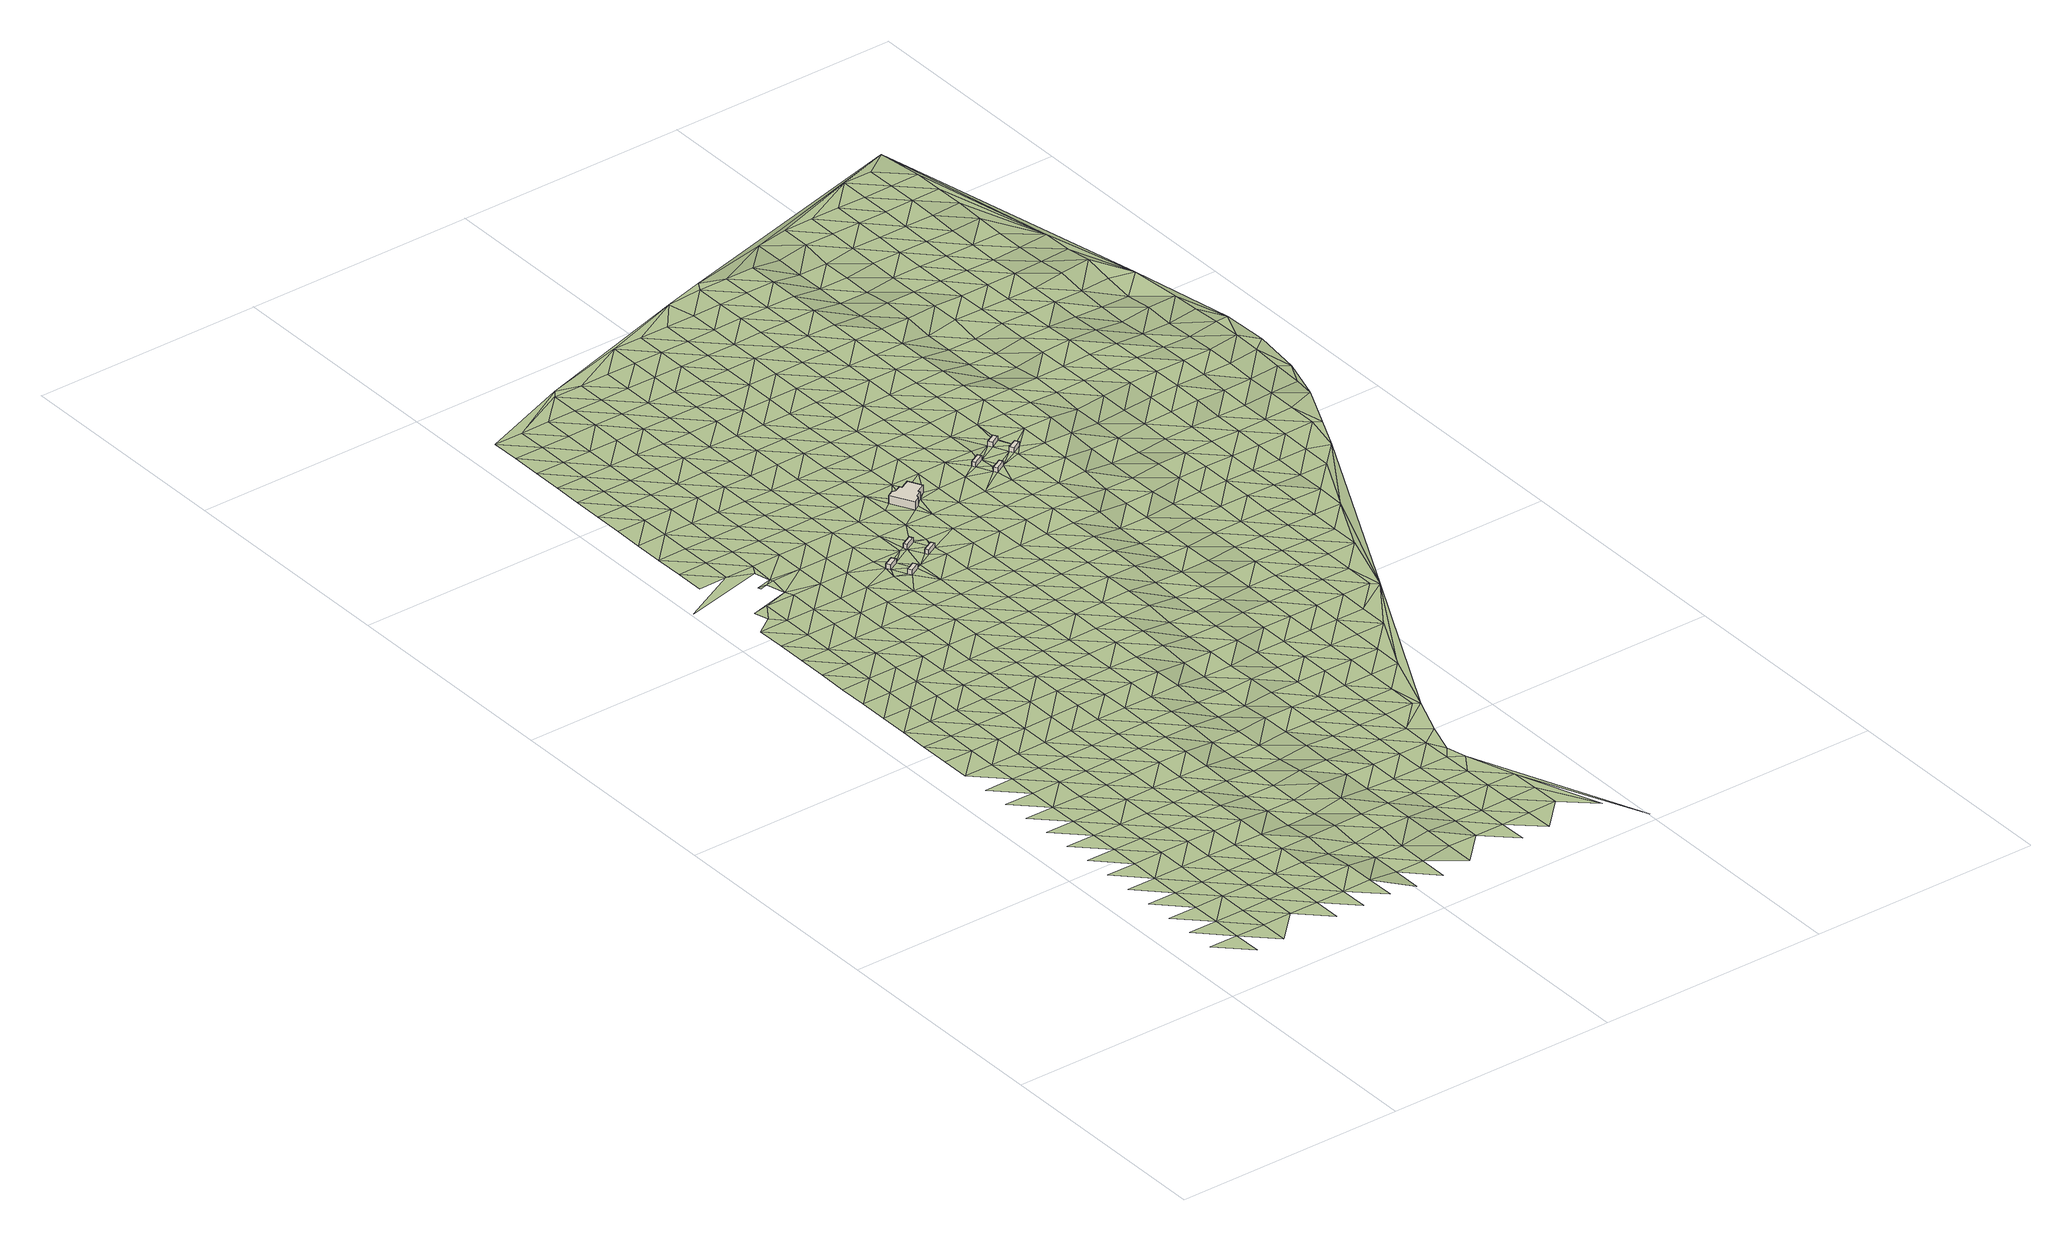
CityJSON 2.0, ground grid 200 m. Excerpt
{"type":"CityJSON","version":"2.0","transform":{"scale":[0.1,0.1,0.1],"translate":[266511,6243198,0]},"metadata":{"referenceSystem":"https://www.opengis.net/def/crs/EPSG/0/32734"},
"CityObjects":{
"building1":{"type":"Building","attributes":{"building":"transportation","building:levels":"1","footprint":{"type":"Polygon"},"plus_code":"C6XCXXXW+XPW","ground_height":2.46,"building_height":4.1,"roof_height":6.56},"geometry":[{"type":"Solid","lod":"1","boundaries":[[[[0,1,2,3]],[[1,4,5,2]],[[4,6,7,5]],[[6,0,3,7]],[[3,2,5,7]],[[6,4,1,0]]]]}]},
"building2":{"type":"Building","attributes":{"building":"transportation","building:levels":"1","footprint":{"type":"Polygon"},"plus_code":"C6XVX7X9+X4W","ground_height":2.47,"building_height":4.1,"roof_height":6.57},"geometry":[{"type":"Solid","lod":"1","boundaries":[[[[8,9,10,11]],[[9,12,13,10]],[[12,14,15,13]],[[14,8,11,15]],[[11,10,13,15]],[[14,12,9,8]]]]}]},
"building3":{"type":"Building","attributes":{"building":"transportation","building:levels":"1","footprint":{"type":"Polygon"},"plus_code":"C7XRXGX8+XWX","ground_height":2.49,"building_height":4.1,"roof_height":6.59},"geometry":[{"type":"Solid","lod":"1","boundaries":[[[[16,17,18,19]],[[17,20,21,18]],[[20,22,23,21]],[[22,16,19,23]],[[19,18,21,23]],[[22,20,17,16]]]]}]},
"building4":{"type":"Building","attributes":{"building":"transportation","building:levels":"1","footprint":{"type":"Polygon"},"plus_code":"C8X6XQX8+X6R","ground_height":2.57,"building_height":4.1,"roof_height":6.67},"geometry":[{"type":"Solid","lod":"1","boundaries":[[[[24,25,26,27]],[[25,28,29,26]],[[28,30,31,29]],[[30,24,27,31]],[[27,26,29,31]],[[30,28,25,24]]]]}]},
"building5":{"type":"Building","attributes":{"building":"train_station","building:levels":"2","footprint":{"type":"Polygon"},"plus_code":"C9XPX5XG+X2X","ground_height":2.86,"building_height":6.9,"roof_height":9.76},"geometry":[{"type":"Solid","lod":"1","boundaries":[[[[32,33,34,35]],[[33,36,37,34]],[[36,38,39,37]],[[38,40,41,39]],[[40,42,43,41]],[[42,44,45,43]],[[44,46,47,45]],[[46,48,49,47]],[[48,50,51,49]],[[50,52,53,51]],[[52,54,55,53]],[[54,32,35,55]],[[35,34,37,39,41,43,45,47,49,51,53,55]],[[54,52,50,48,46,44,42,40,38,36,33,32]]]]}]},
"building6":{"type":"Building","attributes":{"building":"transportation","building:levels":"1","footprint":{"type":"Polygon"},"plus_code":"CHX7X9XV+XGR","ground_height":3.27,"building_height":4.1,"roof_height":7.37},"geometry":[{"type":"Solid","lod":"1","boundaries":[[[[56,57,58,59]],[[57,60,61,58]],[[60,62,63,61]],[[62,56,59,63]],[[59,58,61,63]],[[62,60,57,56]]]]}]},
"building7":{"type":"Building","attributes":{"building":"transportation","building:levels":"1","footprint":{"type":"Polygon"},"plus_code":"CHXMXMX7+XFW","ground_height":3.27,"building_height":4.1,"roof_height":7.37},"geometry":[{"type":"Solid","lod":"1","boundaries":[[[[64,65,66,67]],[[65,68,69,66]],[[68,70,71,69]],[[70,64,67,71]],[[67,66,69,71]],[[70,68,65,64]]]]}]},
"building8":{"type":"Building","attributes":{"building":"transportation","building:levels":"1","footprint":{"type":"Polygon"},"plus_code":"CJXGXVXG+XHX","ground_height":4.14,"building_height":4.1,"roof_height":8.24},"geometry":[{"type":"Solid","lod":"1","boundaries":[[[[72,73,74,75]],[[73,76,77,74]],[[76,78,79,77]],[[78,72,75,79]],[[75,74,77,79]],[[78,76,73,72]]]]}]},
"building9":{"type":"Building","attributes":{"building":"transportation","building:levels":"1","footprint":{"type":"Polygon"},"plus_code":"CJXXX4X6+X4X","ground_height":3.98,"building_height":4.1,"roof_height":8.08},"geometry":[{"type":"Solid","lod":"1","boundaries":[[[[80,81,82,83]],[[81,84,85,82]],[[84,86,87,85]],[[86,80,83,87]],[[83,82,85,87]],[[86,84,81,80]]]]}]},
"terrain1":{"type":"TINRelief","geometry":[{"type":"CompositeSurface","lod":"1","boundaries":[[[88,89,90]],[[91,92,88]],[[93,94,91]],[[95,91,88]],[[96,97,93]],[[88,98,95]],[[99,100,96]],[[93,91,101]],[[91,95,102]],[[96,93,101]],[[103,104,99]],[[91,102,101]],[[95,98,105]],[[96,106,99]],[[107,108,103]],[[102,95,105]],[[106,96,101]],[[109,110,107]],[[103,99,111]],[[102,112,101]],[[106,113,99]],[[112,102,105]],[[103,111,107]],[[114,115,109]],[[99,113,111]],[[116,106,101]],[[116,101,112]],[[117,109,107]],[[118,119,114]],[[113,106,120]],[[107,111,117]],[[121,112,105]],[[106,116,120]],[[114,109,122]],[[123,124,118]],[[105,125,121]],[[122,109,117]],[[113,126,111]],[[127,116,112]],[[120,128,113]],[[129,118,114]],[[130,131,123]],[[121,127,112]],[[111,126,117]],[[114,122,129]],[[113,128,126]],[[120,116,132]],[[133,134,135]],[[136,133,130]],[[127,132,116]],[[123,118,137]],[[138,122,117]],[[118,129,139]],[[135,134,140]],[[141,128,120]],[[133,136,134]],[[138,117,126]],[[130,123,137]],[[127,121,142]],[[118,139,137]],[[132,141,120]],[[143,142,121]],[[129,122,144]],[[145,146,140]],[[122,138,147]],[[130,148,136]],[[126,128,149]],[[150,132,127]],[[145,140,134]],[[141,151,128]],[[139,129,144]],[[148,130,137]],[[144,122,147]],[[150,127,142]],[[126,149,138]],[[128,151,149]],[[152,146,153]],[[146,145,154]],[[134,136,155]],[[139,156,137]],[[141,132,157]],[[148,158,136]],[[132,150,159]],[[138,160,147]],[[146,154,153]],[[156,139,144]],[[161,152,162]],[[134,155,145]],[[151,141,157]],[[136,158,155]],[[138,149,160]],[[132,159,157]],[[163,148,137]],[[144,147,164]],[[150,142,165]],[[152,153,162]],[[163,137,156]],[[166,167,142]],[[168,161,169]],[[145,170,154]],[[160,164,147]],[[158,148,171]],[[149,151,172]],[[159,150,165]],[[145,155,170]],[[165,142,167]],[[157,173,151]],[[168,169,174]],[[175,156,144]],[[169,161,162]],[[148,163,171]],[[149,172,160]],[[144,164,175]],[[151,173,172]],[[153,154,176]],[[159,177,157]],[[170,178,154]],[[158,179,155]],[[174,180,181]],[[182,163,156]],[[171,183,158]],[[165,177,159]],[[164,160,184]],[[180,174,169]],[[154,178,176]],[[175,182,156]],[[185,162,153]],[[155,179,170]],[[173,157,186]],[[158,183,179]],[[184,160,172]],[[181,187,188]],[[171,163,189]],[[177,186,157]],[[164,190,175]],[[191,165,167]],[[153,176,185]],[[187,181,180]],[[182,189,163]],[[192,193,167]],[[194,169,162]],[[178,170,195]],[[190,164,184]],[[196,188,197]],[[198,183,171]],[[172,173,199]],[[165,191,177]],[[179,195,170]],[[191,167,193]],[[186,200,173]],[[194,162,185]],[[197,188,187]],[[189,198,171]],[[180,169,201]],[[202,182,175]],[[172,199,184]],[[175,190,203]],[[173,200,199]],[[178,204,176]],[[186,177,205]],[[195,206,178]],[[179,183,207]],[[187,180,201]],[[182,202,189]],[[169,194,201]],[[208,196,197]],[[198,209,183]],[[175,203,202]],[[177,191,205]],[[210,196,208]],[[204,185,176]],[[184,211,190]],[[178,206,204]],[[200,186,212]],[[183,209,207]],[[184,199,211]],[[195,179,213]],[[198,189,214]],[[193,215,191]],[[205,212,186]],[[216,217,210]],[[197,187,218]],[[190,219,203]],[[201,220,187]],[[189,202,214]],[[215,193,221]],[[210,208,216]],[[222,194,185]],[[206,195,213]],[[223,199,200]],[[185,204,224]],[[179,207,213]],[[219,190,211]],[[209,198,225]],[[191,226,205]],[[187,220,218]],[[200,212,223]],[[194,222,201]],[[227,208,197]],[[222,185,224]],[[214,225,198]],[[226,191,215]],[[228,229,230]],[[204,206,231]],[[202,203,232]],[[199,233,211]],[[228,234,235]],[[219,236,203]],[[237,217,216]],[[212,205,238]],[[227,197,218]],[[206,213,231]],[[233,199,223]],[[207,209,239]],[[240,220,201]],[[216,208,241]],[[202,232,214]],[[209,225,242]],[[203,236,232]],[[238,205,226]],[[243,229,244]],[[245,224,204]],[[246,219,211]],[[201,222,240]],[[212,247,223]],[[229,228,244]],[[208,227,241]],[[209,242,239]],[[245,204,231]],[[246,211,233]],[[248,213,207]],[[225,214,249]],[[250,226,215]],[[247,212,238]],[[251,218,220]],[[236,219,252]],[[237,216,241]],[[240,253,220]],[[249,214,232]],[[215,254,250]],[[255,256,243]],[[222,224,257]],[[233,223,258]],[[243,244,259]],[[224,245,260]],[[207,239,248]],[[219,246,252]],[[261,262,263]],[[218,251,227]],[[242,225,264]],[[265,231,213]],[[220,253,251]],[[258,223,247]],[[257,240,222]],[[238,226,266]],[[243,259,255]],[[257,224,260]],[[264,225,249]],[[226,250,267]],[[261,268,262]],[[269,270,256]],[[228,271,244]],[[231,265,245]],[[272,232,236]],[[246,233,273]],[[252,274,236]],[[265,213,248]],[[275,261,237]],[[247,238,266]],[[271,228,235]],[[273,233,258]],[[226,267,266]],[[268,261,275]],[[270,269,276]],[[277,253,240]],[[239,242,278]],[[241,227,279]],[[232,272,249]],[[255,269,256]],[[251,280,227]],[[242,264,281]],[[236,274,272]],[[237,241,279]],[[259,244,282]],[[245,283,260]],[[250,254,284]],[[246,285,252]],[[277,240,257]],[[271,235,268]],[[239,278,248]],[[247,286,258]],[[282,244,271]],[[279,227,280]],[[242,281,278]],[[245,265,283]],[[246,273,285]],[[275,237,287]],[[276,288,289]],[[264,249,290]],[[267,250,284]],[[286,247,266]],[[275,287,268]],[[259,291,255]],[[253,292,251]],[[274,252,293]],[[276,269,288]],[[253,277,294]],[[249,272,290]],[[295,257,260]],[[248,296,265]],[[287,237,279]],[[291,259,282]],[[283,297,260]],[[293,252,285]],[[298,289,299]],[[300,271,268]],[[264,301,281]],[[302,273,258]],[[267,303,266]],[[253,294,292]],[[296,248,278]],[[286,304,258]],[[280,251,305]],[[274,306,272]],[[288,299,289]],[[295,260,297]],[[301,264,290]],[[303,267,284]],[[269,255,307]],[[277,257,308]],[[271,300,282]],[[265,309,283]],[[273,302,285]],[[300,268,287]],[[310,255,291]],[[306,274,293]],[[302,258,304]],[[311,298,312]],[[313,286,266]],[[251,292,305]],[[296,309,265]],[[269,307,288]],[[278,281,314]],[[308,294,277]],[[315,279,280]],[[272,316,290]],[[299,312,298]],[[307,255,310]],[[308,257,295]],[[301,317,281]],[[313,266,303]],[[291,282,318]],[[297,283,319]],[[293,285,320]],[[316,272,306]],[[321,311,322]],[[278,314,296]],[[304,286,323]],[[282,300,318]],[[315,280,305]],[[281,317,314]],[[309,319,283]],[[285,302,320]],[[299,288,324]],[[287,279,325]],[[292,294,326]],[[327,301,290]],[[328,303,284]],[[312,322,311]],[[286,313,323]],[[310,291,329]],[[297,330,295]],[[306,293,331]],[[324,288,307]],[[294,308,326]],[[290,316,327]],[[284,332,328]],[[333,334,321]],[[309,296,335]],[[318,329,291]],[[279,315,325]],[[319,330,297]],[[320,331,293]],[[299,336,312]],[[300,287,337]],[[292,338,305]],[[317,301,339]],[[302,304,340]],[[341,313,303]],[[322,333,321]],[[314,335,296]],[[323,342,304]],[[295,343,308]],[[336,299,324]],[[292,326,338]],[[301,327,339]],[[328,341,303]],[[344,307,310]],[[300,337,318]],[[345,319,309]],[[346,316,306]],[[302,340,320]],[[310,329,347]],[[337,287,325]],[[330,343,295]],[[306,331,348]],[[340,304,342]],[[322,312,349]],[[323,313,350]],[[333,351,334]],[[335,345,309]],[[305,0,315]],[[307,344,324]],[[317,352,314]],[[308,353,326]],[[316,346,327]],[[336,349,312]],[[344,310,347]],[[338,354,305]],[[339,355,317]],[[306,348,346]],[[341,350,313]],[[329,318,356]],[[357,330,319]],[[331,320,358]],[[353,308,343]],[[359,333,322]],[[352,335,314]],[[360,342,323]],[[305,354,0]],[[356,318,337]],[[317,355,352]],[[345,357,319]],[[358,320,340]],[[336,324,361]],[[362,325,315]],[[326,363,338]],[[339,327,364]],[[365,341,328]],[[359,322,349]],[[350,360,323]],[[347,329,366]],[[367,343,330]],[[331,368,348]],[[0,369,315]],[[361,324,344]],[[353,363,326]],[[364,327,346]],[[365,328,370]],[[371,351,333]],[[354,338,9]],[[366,329,356]],[[330,357,367]],[[315,369,362]],[[368,331,358]],[[372,349,336]],[[373,337,325]],[[374,355,339]],[[345,335,375]],[[376,340,342]],[[371,333,359]],[[335,352,377]],[[0,354,1]],[[360,378,342]],[[354,8,1]],[[343,379,353]],[[350,341,380]],[[361,372,336]],[[354,9,8]],[[363,381,338]],[[364,374,339]],[[381,9,338]],[[341,365,382]],[[344,347,383]],[[337,373,356]],[[357,345,375]],[[346,348,384]],[[340,376,358]],[[347,366,385]],[[343,367,379]],[[373,325,362]],[[348,368,386]],[[335,377,375]],[[342,378,376]],[[0,387,369]],[[351,388,334]],[[360,350,380]],[[351,371,389]],[[1,8,390]],[[341,382,380]],[[391,359,349]],[[383,361,344]],[[355,392,352]],[[363,353,393]],[[384,364,346]],[[372,394,349]],[[383,347,385]],[[1,390,395]],[[374,396,355]],[[348,386,384]],[[366,356,397]],[[398,9,381]],[[365,370,399]],[[358,400,368]],[[393,353,379]],[[367,357,401]],[[377,352,392]],[[369,402,362]],[[402,369,387]],[[360,403,378]],[[391,349,394]],[[356,373,397]],[[355,396,392]],[[375,404,357]],[[358,376,400]],[[390,405,395]],[[371,359,406]],[[381,405,398]],[[407,381,363]],[[382,365,399]],[[405,390,398]],[[402,387,395]],[[403,360,380]],[[372,361,408]],[[366,409,385]],[[379,367,401]],[[374,364,410]],[[368,411,386]],[[361,383,412]],[[401,357,404]],[[393,407,363]],[[364,384,413]],[[351,389,414]],[[406,389,371]],[[362,415,373]],[[377,416,375]],[[406,359,391]],[[395,405,17]],[[397,409,366]],[[411,368,400]],[[394,372,408]],[[396,374,410]],[[376,378,417]],[[382,418,380]],[[17,402,395]],[[361,412,408]],[[415,362,402]],[[416,377,392]],[[364,413,410]],[[403,419,378]],[[383,385,420]],[[379,421,393]],[[405,381,422]],[[384,386,423]],[[407,424,381]],[[418,382,399]],[[373,425,397]],[[404,375,426]],[[376,417,400]],[[409,420,385]],[[421,379,401]],[[411,423,386]],[[378,419,417]],[[24,17,405]],[[25,24,405]],[[402,17,16]],[[427,403,380]],[[389,406,428]],[[402,16,415]],[[425,373,415]],[[424,422,381]],[[426,375,416]],[[414,388,351]],[[391,394,429]],[[430,412,383]],[[392,396,431]],[[407,393,432]],[[433,413,384]],[[405,422,25]],[[408,434,394]],[[410,435,396]],[[427,380,418]],[[409,397,436]],[[419,403,437]],[[404,438,401]],[[400,439,411]],[[428,414,389]],[[420,430,383]],[[393,421,432]],[[440,415,16]],[[423,433,384]],[[391,429,406]],[[392,431,416]],[[17,24,30]],[[418,399,441]],[[429,394,434]],[[436,397,425]],[[403,427,437]],[[396,435,431]],[[438,404,426]],[[439,400,417]],[[408,412,442]],[[424,407,443]],[[410,413,444]],[[30,445,17]],[[417,419,446]],[[437,446,419]],[[25,422,28]],[[447,420,409]],[[421,401,448]],[[423,411,449]],[[427,418,441]],[[430,442,412]],[[432,443,407]],[[433,444,413]],[[406,450,428]],[[451,425,415]],[[451,415,440]],[[426,416,452]],[[453,440,445]],[[447,409,436]],[[448,401,438]],[[411,439,449]],[[30,453,445]],[[454,434,408]],[[455,435,410]],[[427,456,437]],[[30,28,453]],[[450,406,429]],[[416,431,452]],[[417,446,457]],[[421,458,432]],[[424,459,422]],[[433,423,460]],[[442,454,408]],[[424,443,461]],[[444,455,410]],[[439,417,457]],[[453,451,440]],[[414,428,462]],[[430,420,463]],[[464,438,426]],[[420,447,465]],[[459,28,422]],[[458,421,448]],[[449,460,423]],[[429,434,466]],[[436,425,467]],[[428,450,462]],[[451,468,425]],[[459,424,461]],[[452,464,426]],[[443,432,469]],[[435,470,431]],[[454,466,434]],[[420,465,463]],[[28,471,453]],[[455,472,435]],[[388,414,473]],[[442,430,474]],[[447,436,467]],[[438,475,448]],[[476,444,433]],[[432,458,469]],[[425,468,467]],[[433,460,477]],[[478,450,429]],[[453,471,451]],[[431,470,452]],[[439,479,449]],[[462,473,414]],[[435,472,470]],[[464,475,438]],[[28,459,471]],[[454,442,474]],[[443,480,461]],[[466,478,429]],[[439,457,481]],[[430,463,474]],[[433,477,476]],[[482,465,447]],[[455,444,483]],[[460,449,479]],[[480,443,469]],[[451,33,468]],[[462,450,484]],[[458,448,485]],[[452,486,464]],[[447,467,482]],[[475,487,448]],[[481,479,439]],[[467,468,32]],[[472,455,483]],[[478,484,450]],[[488,451,471]],[[486,452,470]],[[444,476,483]],[[466,454,489]],[[451,488,33]],[[468,33,32]],[[458,485,469]],[[461,490,459]],[[477,460,491]],[[474,492,454]],[[448,487,485]],[[461,480,493]],[[494,473,462]],[[463,465,495]],[[475,464,496]],[[467,32,497]],[[482,498,465]],[[491,460,479]],[[466,489,478]],[[459,490,471]],[[454,492,489]],[[484,494,462]],[[490,461,493]],[[464,486,496]],[[463,495,474]],[[470,472,499]],[[469,500,480]],[[465,498,495]],[[483,501,472]],[[502,33,488]],[[503,482,467]],[[487,475,504]],[[505,476,477]],[[467,497,503]],[[479,481,491]],[[469,485,500]],[[477,491,506]],[[388,473,507]],[[497,508,509]],[[510,484,478]],[[488,471,511]],[[486,470,499]],[[494,512,473]],[[472,501,499]],[[496,504,475]],[[513,502,488]],[[514,492,474]],[[480,515,493]],[[476,505,483]],[[478,489,510]],[[516,502,513]],[[471,490,511]],[[477,506,505]],[[497,509,503]],[[498,482,517]],[[487,518,485]],[[474,495,514]],[[515,480,500]],[[519,496,486]],[[520,509,521]],[[482,503,517]],[[487,504,518]],[[522,513,488]],[[494,484,523]],[[524,501,483]],[[520,503,509]],[[484,510,525]],[[511,522,488]],[[519,486,499]],[[526,513,527]],[[491,481,528]],[[492,529,489]],[[530,495,498]],[[485,531,500]],[[490,493,532]],[[514,533,492]],[[515,534,493]],[[483,505,524]],[[512,507,473]],[[504,496,535]],[[528,506,491]],[[498,517,530]],[[484,525,523]],[[531,485,518]],[[489,529,510]],[[536,512,494]],[[490,532,511]],[[537,527,513]],[[492,533,529]],[[532,493,534]],[[535,496,519]],[[537,513,522]],[[538,514,495]],[[499,501,539]],[[540,515,500]],[[503,520,541]],[[524,542,501]],[[543,518,504]],[[505,506,544]],[[520,527,541]],[[494,523,536]],[[538,495,530]],[[540,500,531]],[[525,510,545]],[[546,517,503]],[[522,511,547]],[[499,539,519]],[[501,542,539]],[[543,504,535]],[[533,514,548]],[[534,515,549]],[[537,541,527]],[[544,524,505]],[[529,545,510]],[[532,547,511]],[[506,528,544]],[[531,518,550]],[[512,536,507]],[[514,538,548]],[[503,541,546]],[[515,540,549]],[[551,530,517]],[[552,535,519]],[[550,518,543]],[[523,525,553]],[[554,537,522]],[[545,555,525]],[[547,556,522]],[[519,539,552]],[[529,533,557]],[[530,551,538]],[[558,540,531]],[[534,559,532]],[[542,524,560]],[[548,561,533]],[[551,517,546]],[[549,562,534]],[[524,544,563]],[[543,535,564]],[[525,555,553]],[[558,531,550]],[[522,556,554]],[[536,523,565]],[[541,537,566]],[[532,559,547]],[[533,561,557]],[[559,534,562]],[[524,563,560]],[[564,535,552]],[[507,567,388]],[[545,529,568]],[[548,538,569]],[[542,570,539]],[[571,549,540]],[[565,507,536]],[[541,566,546]],[[572,550,543]],[[523,553,565]],[[569,538,551]],[[571,540,558]],[[537,554,566]],[[555,545,568]],[[539,570,552]],[[556,547,573]],[[544,528,574]],[[481,575,528]],[[529,557,568]],[[542,560,570]],[[543,564,572]],[[576,561,548]],[[562,549,577]],[[547,559,573]],[[546,578,551]],[[563,544,574]],[[569,576,548]],[[577,549,571]],[[579,553,555]],[[558,550,580]],[[581,564,552]],[[64,554,556]],[[507,565,582]],[[578,546,566]],[[550,572,583]],[[584,559,562]],[[563,574,560]],[[555,568,579]],[[573,585,556]],[[581,552,570]],[[56,566,554]],[[557,561,586]],[[587,569,551]],[[571,558,580]],[[576,588,561]],[[550,583,580]],[[584,562,577]],[[65,556,585]],[[65,64,556]],[[57,56,554]],[[553,589,565]],[[587,551,578]],[[57,554,64]],[[590,573,559]],[[572,564,591]],[[561,588,586]],[[589,553,579]],[[564,581,592]],[[593,568,557]],[[571,594,577]],[[570,560,595]],[[56,596,566]],[[559,584,590]],[[574,597,560]],[[582,565,598]],[[599,576,569]],[[578,566,600]],[[583,572,591]],[[587,601,569]],[[594,571,580]],[[591,564,592]],[[57,64,602]],[[585,573,603]],[[570,595,581]],[[557,586,593]],[[574,528,575]],[[598,565,589]],[[560,597,595]],[[600,566,596]],[[68,65,585]],[[602,60,57]],[[604,579,568]],[[588,576,599]],[[582,567,507]],[[569,601,599]],[[603,573,590]],[[602,64,70]],[[587,578,605]],[[583,606,580]],[[607,584,577]],[[594,608,577]],[[60,602,70]],[[579,604,589]],[[581,609,592]],[[582,598,610]],[[604,568,593]],[[600,605,578]],[[606,583,591]],[[68,585,611]],[[588,612,586]],[[611,585,603]],[[607,577,608]],[[581,595,609]],[[596,60,72]],[[601,587,613]],[[614,594,580]],[[590,584,615]],[[612,588,599]],[[600,596,72]],[[70,80,60]],[[598,589,616]],[[591,592,617]],[[68,80,70]],[[613,587,605]],[[614,580,606]],[[575,597,574]],[[586,618,593]],[[603,590,615]],[[616,589,604]],[[584,607,615]],[[605,600,72]],[[609,617,592]],[[60,73,72]],[[610,567,582]],[[60,80,73]],[[601,619,599]],[[595,597,620]],[[608,594,621]],[[68,611,622]],[[618,586,612]],[[81,80,68]],[[623,610,598]],[[624,606,591]],[[68,622,81]],[[601,613,619]],[[594,614,621]],[[593,625,604]],[[595,620,609]],[[616,623,598]],[[591,617,624]],[[72,78,605]],[[626,611,603]],[[625,593,618]],[[615,627,603]],[[597,575,620]],[[628,612,599]],[[629,614,606]],[[630,607,608]],[[86,73,80]],[[599,619,631]],[[621,632,608]],[[81,622,84]],[[613,605,633]],[[604,634,616]],[[622,611,626]],[[635,605,78]],[[617,609,636]],[[73,86,76]],[[623,637,610]],[[603,627,626]],[[624,629,606]],[[612,628,618]],[[607,630,615]],[[78,76,638]],[[604,625,634]],[[628,599,631]],[[630,608,632]],[[636,609,620]],[[637,567,610]],[[76,86,638]],[[613,633,619]],[[621,614,639]],[[633,605,635]],[[78,638,635]],[[640,624,617]],[[84,622,641]],[[629,639,614]],[[625,618,642]],[[616,643,623]],[[644,627,615]],[[636,620,575]],[[634,645,616]],[[626,641,622]],[[640,617,636]],[[646,631,619]],[[647,632,621]],[[648,638,86]],[[628,642,618]],[[615,630,644]],[[648,86,84]],[[638,648,635]],[[629,624,649]],[[616,645,643]],[[646,619,633]],[[639,647,621]],[[650,637,623]],[[634,625,651]],[[624,640,649]],[[648,84,641]],[[627,652,626]],[[642,651,625]],[[644,653,627]],[[628,631,654]],[[629,655,639]],[[630,632,656]],[[657,567,637]],[[623,643,650]],[[631,646,658]],[[647,659,632]],[[660,636,575]],[[661,633,635]],[[662,645,634]],[[648,663,635]],[[655,629,649]],[[627,653,652]],[[654,642,628]],[[641,626,664]],[[656,644,630]],[[640,636,660]],[[651,662,634]],[[654,631,658]],[[632,659,656]],[[633,661,646]],[[637,650,657]],[[661,635,663]],[[643,645,665]],[[639,666,647]],[[640,660,649]],[[655,667,639]],[[626,652,664]],[[641,668,648]],[[669,653,644]],[[645,662,665]],[[670,567,657]],[[651,642,671]],[[646,672,658]],[[642,654,673]],[[639,667,666]],[[669,644,656]],[[650,643,674]],[[663,648,668]],[[649,675,655]],[[659,647,676]],[[646,661,672]],[[668,641,664]],[[662,651,671]],[[642,673,671]],[[674,643,665]],[[660,675,649]],[[654,658,677]],[[653,678,652]],[[647,666,676]],[[653,669,679]],[[680,657,650]],[[663,681,661]],[[667,655,682]],[[683,656,659]],[[660,575,684]],[[672,677,658]],[[652,678,664]],[[674,680,650]],[[681,663,668]],[[655,675,682]],[[653,679,678]],[[685,673,654]],[[665,662,686]],[[671,687,662]],[[683,659,676]],[[688,670,657]],[[661,689,672]],[[666,667,690]],[[669,656,691]],[[654,677,685]],[[686,674,665]],[[680,688,657]],[[689,661,681]],[[686,662,687]],[[667,682,690]],[[671,673,692]],[[664,693,668]],[[691,679,669]],[[678,694,664]],[[691,656,683]],[[677,672,695]],[[666,696,676]],[[675,660,684]],[[685,692,673]],[[668,693,681]],[[695,672,689]],[[666,690,696]],[[694,693,664]],[[680,674,697]],[[698,687,671]],[[684,682,675]],[[678,679,699]],[[674,686,700]],[[685,677,701]],[[692,698,671]],[[679,691,699]],[[688,680,697]],[[702,689,681]],[[683,676,703]],[[674,700,697]],[[701,677,695]],[[696,704,676]],[[686,687,705]],[[690,682,706]],[[707,694,678]],[[681,693,702]],[[692,685,708]],[[683,703,691]],[[698,705,687]],[[678,699,707]],[[703,676,704]],[[695,689,709]],[[690,706,696]],[[685,701,708]],[[706,682,684]],[[670,688,710]],[[711,700,686]],[[575,712,684]],[[697,713,688]],[[709,689,702]],[[693,694,714]],[[691,715,699]],[[705,711,686]],[[707,716,694]],[[698,692,717]],[[701,695,718]],[[704,696,719]],[[708,720,692]],[[715,691,703]],[[697,700,721]],[[693,714,702]],[[695,709,718]],[[706,719,696]],[[694,716,714]],[[698,717,705]],[[722,707,699]],[[692,720,717]],[[711,721,700]],[[701,723,708]],[[722,699,715]],[[710,688,713]],[[724,713,697]],[[725,709,702]],[[726,703,704]],[[701,718,723]],[[719,727,704]],[[711,705,728]],[[721,724,697]],[[725,702,714]],[[729,720,708]],[[716,707,730]],[[706,684,731]],[[705,717,728]],[[707,722,732]],[[704,727,726]],[[715,703,733]],[[708,723,729]],[[721,711,734]],[[718,709,735]],[[706,731,719]],[[724,736,713]],[[709,725,737]],[[707,732,730]],[[716,738,714]],[[722,715,733]],[[728,734,711]],[[703,726,733]],[[720,739,717]],[[723,718,735]],[[736,710,713]],[[729,740,720]],[[735,709,737]],[[714,738,725]],[[727,719,741]],[[738,716,730]],[[721,742,724]],[[717,739,728]],[[720,740,739]],[[721,734,743]],[[744,729,723]],[[732,722,745]],[[719,731,741]],[[733,746,722]],[[684,712,731]],[[725,747,737]],[[748,726,727]],[[721,743,742]],[[744,723,735]],[[736,724,749]],[[734,728,750]],[[725,738,747]],[[722,746,745]],[[740,729,751]],[[752,730,732]],[[726,748,733]],[[750,728,739]],[[748,727,741]],[[710,736,749]],[[724,742,749]],[[729,744,751]],[[734,753,743]],[[754,735,737]],[[747,755,737]],[[732,745,752]],[[738,730,756]],[[757,746,733]],[[753,734,750]],[[739,740,758]],[[731,712,741]],[[735,754,744]],[[751,759,740]],[[754,737,755]],[[733,748,757]],[[742,743,760]],[[738,756,747]],[[749,761,710]],[[756,730,752]],[[739,758,750]],[[740,759,758]],[[760,743,753]],[[751,744,762]],[[746,763,745]],[[757,764,746]],[[749,742,765]],[[755,747,766]],[[748,741,767]],[[762,744,754]],[[750,768,753]],[[763,752,745]],[[765,742,760]],[[741,712,767]],[[766,747,756]],[[746,764,763]],[[769,759,751]],[[767,757,748]],[[710,770,670]],[[750,758,768]],[[771,761,749]],[[755,772,754]],[[762,769,751]],[[765,771,749]],[[772,755,766]],[[760,753,773]],[[752,774,756]],[[768,775,753]],[[752,763,776]],[[758,759,777]],[[778,762,754]],[[764,757,779]],[[769,780,759]],[[781,767,712]],[[757,767,782]],[[773,765,760]],[[756,774,766]],[[771,783,761]],[[773,753,775]],[[778,754,772]],[[752,776,774]],[[758,777,768]],[[759,780,777]],[[757,782,779]],[[784,763,764]],[[710,761,785]],[[767,781,782]],[[769,762,786]],[[772,766,787]],[[778,788,762]],[[771,765,789]],[[775,768,790]],[[784,776,763]],[[765,773,791]],[[766,774,787]],[[764,779,784]],[[780,769,786]],[[777,790,768]],[[762,788,786]],[[783,771,789]],[[778,772,792]],[[765,791,789]],[[781,793,782]],[[775,794,773]],[[787,792,772]],[[782,793,779]],[[774,776,795]],[[790,794,775]],[[796,776,784]],[[777,780,797]],[[761,783,785]],[[788,778,798]],[[786,799,780]],[[791,773,800]],[[774,795,787]],[[789,801,783]],[[798,778,792]],[[795,776,796]],[[777,797,790]],[[780,799,797]],[[794,800,773]],[[793,802,779]],[[786,788,803]],[[779,804,784]],[[791,805,789]],[[792,787,806]],[[803,788,798]],[[794,790,807]],[[800,805,791]],[[795,806,787]],[[779,802,804]],[[808,799,786]],[[796,784,809]],[[790,797,807]],[[783,801,785]],[[801,789,810]],[[803,808,786]],[[800,794,811]],[[798,792,812]],[[802,793,813]],[[805,810,789]],[[806,814,792]],[[784,804,809]],[[815,797,799]],[[796,816,795]],[[807,811,794]],[[812,803,798]],[[799,808,815]],[[812,792,814]],[[813,804,802]],[[785,770,710]],[[817,805,800]],[[795,816,806]],[[810,818,801]],[[796,809,816]],[[797,819,807]],[[817,800,811]],[[804,813,809]],[[820,808,803]],[[815,819,797]],[[818,785,801]],[[821,814,806]],[[820,803,812]],[[810,805,822]],[[811,807,823]],[[805,817,824]],[[806,816,821]],[[825,809,813]],[[819,823,807]],[[825,816,809]],[[826,815,808]],[[818,810,822]],[[805,824,822]],[[808,820,827]],[[828,812,814]],[[814,821,829]],[[815,826,819]],[[817,811,830]],[[826,808,827]],[[823,831,811]],[[818,832,785]],[[820,812,828]],[[816,825,833]],[[821,816,833]],[[828,814,829]],[[824,817,830]],[[832,818,822]],[[830,811,831]],[[823,819,834]],[[833,829,821]],[[835,827,820]],[[819,826,834]],[[820,828,835]],[[824,836,822]],[[829,833,828]],[[832,837,785]],[[827,835,826]],[[831,823,838]],[[836,824,830]],[[828,833,835]],[[834,838,823]],[[826,835,834]],[[839,832,822]],[[831,838,830]],[[839,822,836]],[[837,770,785]],[[838,834,835]],[[836,830,838]],[[837,832,840]],[[839,836,838]],[[832,839,840]],[[835,770,838]],[[839,838,840]],[[840,770,837]],[[770,840,838]]]}]}
},
"vertices":[
[1528,6228,24],[1548,6194,24],[1548,6194,66],[1528,6228,66],[1632,6237,24],[1632,6237,66],[1612,6272,24],[1612,6272,66],
[1611,6070,24],[1631,6036,24],[1631,6036,66],[1611,6070,66],[1714,6079,24],[1714,6079,66],[1695,6114,24],[1695,6114,66],
[1801,6367,25],[1816,6337,25],[1816,6337,66],[1801,6367,66],[1910,6386,25],[1910,6386,66],[1893,6417,25],[1893,6417,66],
[1883,6210,26],[1898,6180,26],[1898,6180,67],[1883,6210,67],[1992,6229,26],[1992,6229,67],[1976,6260,26],[1976,6260,67],
[2089,6921,28],[2190,6728,28],[2190,6728,98],[2089,6921,98],[2243,6756,28],[2243,6756,98],[2257,6789,28],[2257,6789,98],[2308,6816,28],[2308,6816,98],[2301,6836,28],[2301,6836,98],[2381,6879,28],[2381,6879,98],[2320,6992,28],[2320,6992,98],[2241,6951,28],[2241,6951,98],[2228,6969,28],[2228,6969,98],[2177,6943,28],[2177,6943,98],[2141,6950,28],[2141,6950,98],
[2889,6942,33],[2905,6911,33],[2905,6911,74],[2889,6942,74],[2999,6961,33],[2999,6961,74],[2982,6991,33],[2982,6991,74],
[2972,6784,33],[2988,6753,33],[2988,6753,74],[2972,6784,74],[3081,6803,33],[3081,6803,74],[3065,6833,33],[3065,6833,74],
[3147,7081,41],[3166,7045,41],[3166,7045,82],[3147,7081,82],[3251,7090,41],[3251,7090,82],[3232,7126,41],[3232,7126,82],
[3229,6924,40],[3249,6888,40],[3249,6888,81],[3229,6924,81],[3333,6933,40],[3333,6933,81],[3314,6968,40],[3314,6968,81],
[503,595,35],[252,595,35],[503,345,38],[503,850,33],[252,850,34],[503,1100,32],[252,1100,32],[754,595,37],[503,1350,33],[252,1350,34],[754,345,39],[503,1600,36],[252,1600,37],[754,1100,33],[754,850,34],[503,1850,37],[252,1850,38],[1005,595,38],[754,1350,34],[503,2100,37],[252,2100,37],[503,2350,34],[252,2350,35],[754,1850,37],[1005,850,36],[754,1600,36],[503,2600,30],[252,2600,31],[1005,1100,34],[754,2100,37],[503,2850,27],[252,2850,28],[1005,1350,34],[1255,595,39],[754,2350,34],[503,3100,25],[252,3100,25],[1255,345,41],[1005,1850,36],[1255,850,37],[1005,1600,36],[754,2600,30],[503,3350,23],[252,3350,22],[1255,1100,35],[252,3600,21],[503,3845,22],[252,3845,22],[503,3600,22],[754,3100,26],[1005,2100,35],[754,2850,28],[252,4105,22],[1255,1350,34],[1506,595,38],[1506,345,41],[1005,2600,30],[503,4105,23],[252,4355,22],[1005,2350,33],[754,3350,24],[1255,1850,33],[1506,850,37],[1255,1600,34],[252,4600,23],[503,4600,24],[503,4355,23],[754,3845,23],[1005,2850,28],[1506,1350,33],[754,3600,23],[1506,1100,37],[1255,2100,33],[252,4850,23],[503,4850,25],[1005,3100,27],[1255,2350,32],[1757,850,37],[1757,345,43],[1757,595,42],[252,5100,23],[503,5100,24],[754,4105,23],[1005,3350,26],[1506,1850,31],[1506,1600,31],[252,5350,25],[1255,2600,30],[754,4600,24],[1757,1100,13],[754,4355,23],[1005,3845,24],[503,5350,25],[252,5605,25],[1255,2850,29],[1005,3600,25],[1506,2100,31],[754,4850,25],[1757,1350,38],[503,5605,25],[252,5855,26],[1255,3100,28],[1506,2350,31],[2008,850,13],[2008,345,13],[2008,595,13],[754,5100,24],[1005,4105,24],[252,6105,26],[503,5855,25],[1255,3350,28],[1757,1850,12],[1757,1600,12],[754,5350,25],[1506,2850,31],[1506,2600,30],[1005,4600,25],[2008,1100,13],[1005,4355,24],[1255,3845,27],[503,6105,26],[1255,3600,27],[406,6211,26],[1757,2100,13],[2008,1350,41],[1255,4105,26],[1506,3100,31],[2258,595,13],[503,6355,27],[372,6332,27],[754,5855,25],[1757,2350,23],[754,5605,25],[2258,345,13],[1005,5100,25],[2008,1600,13],[1005,4850,25],[1506,3350,31],[2258,850,17],[754,6105,26],[503,6855,26],[252,7105,24],[252,6855,25],[1255,4355,27],[1757,2850,32],[2008,1850,13],[2,6605,26],[704,6766,27],[1757,2600,31],[725,6428,26],[2258,1100,47],[1506,3845,29],[1005,5350,25],[754,6355,26],[1506,3600,30],[252,7355,23],[503,7105,26],[1255,4600,28],[2008,2100,13],[2258,1350,46],[1506,4105,28],[1757,3100,32],[2509,595,46],[1005,5855,25],[2008,2350,13],[1005,5605,24],[2509,345,47],[503,7605,24],[252,7605,23],[1255,5100,26],[2258,1600,59],[503,7355,25],[1255,4850,27],[682,6588,26],[607,6594,27],[613,6570,27],[1757,3350,34],[1506,4355,28],[2509,1100,46],[2509,850,50],[742,6630,26],[503,7855,24],[252,7855,23],[754,6855,27],[2008,2850,13],[2258,1850,62],[2008,2600,13],[754,6605,26],[252,8105,25],[1255,5350,26],[1757,3845,32],[1005,6355,26],[1005,6105,25],[1757,3600,33],[754,7105,27],[1506,4600,29],[2760,595,42],[2258,2100,48],[2509,1350,43],[1005,6605,27],[503,8105,25],[252,8355,27],[2008,3100,32],[754,7355,25],[1255,5855,25],[2258,2350,17],[1255,5605,25],[1506,5100,27],[1757,4105,30],[1506,4850,28],[252,8600,30],[503,8355,27],[1005,6855,27],[2008,3350,34],[2509,1850,41],[2760,850,38],[2509,1600,41],[1255,6105,25],[2258,2600,13],[754,7855,23],[1506,5350,26],[1757,4355,29],[754,7605,23],[252,8850,30],[503,8600,29],[2760,1100,35],[2008,3845,34],[1255,6355,26],[2258,2850,13],[2008,3600,35],[1005,7105,27],[1757,4600,29],[2509,2100,43],[252,9110,30],[503,8850,30],[2760,1350,32],[754,8105,25],[1255,6605,26],[1506,5605,25],[2258,3100,13],[3010,595,41],[1005,7355,25],[1757,4850,27],[2509,2350,42],[3010,345,48],[503,9110,30],[252,9360,29],[2008,4105,33],[754,8355,26],[1255,6855,27],[1506,5855,24],[2258,3350,13],[2760,1850,30],[3010,850,36],[2760,1600,32],[1757,5100,27],[1005,7855,23],[2008,4355,32],[2509,2850,31],[1005,7605,23],[2509,2600,38],[754,8600,29],[3010,1100,33],[503,9360,28],[2258,3845,34],[1757,5350,26],[1506,6105,24],[2258,3600,37],[1255,7105,27],[2008,4600,31],[2760,2100,31],[754,8850,31],[3010,1350,32],[1005,8105,24],[1506,6605,25],[1757,5605,26],[2509,3100,13],[3261,595,43],[1255,7355,26],[2008,4850,30],[2760,2350,31],[1506,6355,25],[3261,345,51],[754,9110,30],[1005,8355,26],[1506,6855,26],[2509,3350,13],[2258,4355,34],[3010,1850,28],[2258,4105,33],[3010,1600,31],[2008,5100,29],[3261,1100,34],[1757,5855,25],[3261,850,38],[1255,7855,23],[2760,2850,30],[1255,7605,23],[2760,2600,31],[1612,6272,25],[1050,9665,30],[754,9360,30],[1695,6114,25],[1005,8850,30],[2509,3845,13],[2008,5350,28],[1005,8600,28],[1632,6237,25],[2509,3600,13],[1506,7105,27],[1714,6079,25],[3512,595,47],[3010,2100,27],[2258,4850,34],[1757,6355,25],[3261,1350,31],[2258,4600,34],[1757,6105,25],[1005,9110,31],[2008,5605,29],[1255,8355,25],[1506,7355,25],[2760,3350,24],[3010,2350,27],[1255,8105,24],[2760,3100,34],[1005,9605,30],[1757,6605,26],[2509,4105,36],[3261,1850,27],[3512,850,41],[3261,1600,29],[1506,7605,23],[2258,5100,33],[2008,6105,26],[3010,2600,27],[2008,5855,27],[1757,6855,27],[2509,4355,39],[3512,1100,36],[1005,9360,30],[1255,8850,30],[1506,7855,24],[2760,3845,12],[2258,5350,32],[3010,2850,28],[1255,8600,28],[2760,3600,13],[1757,7105,27],[3376,1524,29],[2509,4600,38],[3261,2100,25],[1893,6417,26],[3762,345,58],[1506,8105,24],[2258,5605,32],[3010,3100,28],[1910,6386,26],[3335,1695,29],[1757,7355,26],[2509,4850,40],[3261,2350,23],[1255,9110,31],[2008,6605,27],[2760,4105,13],[2008,6355,26],[1506,8355,25],[3010,3350,31],[3948,3,66],[3423,1968,27],[2509,5100,39],[2258,6105,27],[3261,2600,24],[2258,5855,29],[1255,9360,31],[1757,7855,24],[2760,4355,13],[1757,7605,23],[1506,8600,27],[2008,7105,28],[2008,6855,28],[2509,5350,36],[3010,3845,17],[2258,6355,27],[3010,3600,34],[1255,9605,30],[1757,8105,24],[2760,4600,40],[3261,3100,26],[3261,2850,24],[1506,8850,29],[3512,2350,23],[2509,5605,35],[3562,2314,23],[2008,7355,27],[3261,3350,30],[1506,9110,30],[2760,5100,40],[3010,4105,13],[2760,4850,40],[2258,6605,28],[1757,8600,27],[2509,6105,29],[3512,2600,22],[1757,8355,25],[2509,5855,31],[1506,9360,31],[2008,7855,26],[3010,4355,13],[2141,6950,29],[2008,7605,25],[3261,3845,32],[2760,5350,39],[3261,3600,33],[2243,6756,29],[2258,7105,29],[3010,4600,13],[3512,3100,24],[3512,2850,23],[1757,9855,31],[2177,6943,29],[2228,6969,29],[1757,8850,29],[2509,6355,29],[1506,9605,31],[2308,6816,29],[2008,8105,25],[2760,5605,39],[2257,6789,29],[2258,7355,28],[3010,4850,19],[3261,4105,34],[2320,6992,29],[2241,6951,29],[2509,6605,30],[1757,9360,31],[3512,3350,27],[1757,9110,30],[2301,6836,29],[2381,6879,29],[3762,2850,23],[2008,8600,27],[2258,7605,26],[3010,5100,39],[2760,6105,31],[2008,8355,25],[2760,5855,34],[3261,4355,20],[1757,9605,31],[2509,6855,30],[2258,7855,25],[3512,3845,33],[3010,5350,42],[2509,7105,30],[3512,3600,31],[3261,4600,13],[3762,3100,24],[2008,8850,28],[2509,7355,29],[2760,6355,31],[2258,8105,24],[3010,5605,42],[3261,4850,13],[2509,7605,27],[3512,4105,34],[2008,9360,29],[2760,6855,31],[2008,9110,30],[2760,6605,32],[2258,8600,27],[3261,5100,13],[3010,6105,34],[3762,3600,30],[2258,8355,25],[3010,5855,34],[3762,3350,27],[3512,4355,34],[2008,9605,29],[2760,7105,32],[2456,10090,30],[2258,8850,28],[2509,7855,25],[3762,3845,32],[3261,5350,13],[3512,4600,35],[3010,6355,33],[4013,3350,26],[4320,3792,29],[2509,8105,23],[3261,5605,13],[2760,7355,31],[2258,9110,30],[3512,5100,13],[3762,4105,34],[2008,9855,30],[3512,4850,19],[3261,5855,34],[3010,6605,32],[2509,8600,28],[2760,7605,28],[2509,8355,26],[2258,9360,30],[3261,6105,35],[3762,4600,37],[3762,4355,37],[2509,8850,29],[3512,5350,13],[4013,3845,31],[2982,6991,34],[4013,3600,29],[2258,9605,29],[2760,8105,24],[3010,7105,34],[2760,7855,26],[3010,6855,33],[3261,6355,35],[2509,9110,31],[3010,7355,34],[3762,4850,38],[3512,5855,12],[3512,5605,13],[4013,4105,32],[2258,9855,29],[3261,6605,36],[2760,8355,26],[3010,7605,32],[3762,5100,37],[3512,6105,13],[2509,9360,31],[4013,4355,33],[2760,8600,30],[3010,7855,29],[4264,3845,29],[3762,5350,37],[3261,6855,40],[2509,9605,31],[4013,4600,35],[2760,8850,31],[3512,6605,38],[3512,6355,38],[3010,8355,26],[4013,4850,38],[3762,5855,13],[3010,8105,26],[3762,5605,37],[3261,7605,38],[2760,9110,34],[3261,7355,41],[4264,4105,30],[2509,9855,30],[3261,7105,41],[4013,5100,39],[4264,4355,32],[3512,6855,39],[3010,8600,29],[2760,9605,35],[3762,6105,13],[2760,9360,35],[3261,7855,35],[4013,5350,44],[3512,7105,37],[4264,4600,33],[2760,9855,35],[3010,8850,32],[3762,6605,13],[3762,6355,12],[3261,8355,26],[4264,4850,37],[4013,5855,38],[2760,10105,34],[3261,8105,30],[4013,5605,42],[4514,4355,30],[3512,7605,38],[3010,9110,34],[3512,7355,42],[3762,6855,29],[3010,9360,36],[4264,5350,42],[4264,5100,40],[3762,7105,37],[4013,6105,38],[2804,10185,34],[3261,8850,35],[3512,7855,38],[3261,8600,27],[3010,9605,35],[4514,4600,30],[4264,5605,44],[3512,8105,39],[4013,6605,13],[4013,6355,13],[3010,9855,35],[3762,7355,43],[4514,4850,32],[4264,5855,42],[4765,4850,26],[3512,8355,33],[3261,9360,34],[3261,9110,35],[3010,10105,34],[3762,7605,38],[4514,5100,37],[4264,6105,38],[3512,8600,31],[4013,7105,13],[4013,6855,12],[3762,7855,0],[4514,5350,38],[3261,9855,34],[3512,8850,33],[4264,6355,34],[3261,9605,34],[3762,8105,0],[4013,7355,33],[4514,5855,39],[4514,5605,39],[3512,9110,16],[4765,5100,30],[4264,6605,38],[3762,8355,1],[4013,7605,35],[3512,10360,0],[3512,9360,1],[5206,5535,32],[3261,10105,34],[4264,7105,32],[4514,6105,38],[4264,6855,30],[3762,8850,28],[4013,7855,0],[4765,5350,27],[3762,8600,0],[3512,9605,1],[4514,6355,41],[4013,8105,0],[3512,9855,1],[4264,7355,40],[4765,5855,33],[4765,5605,31],[3762,9110,33],[4013,8355,0],[4514,6855,49],[5016,5350,26],[4514,6605,46],[4765,6105,35],[3762,9360,0],[4264,7855,38],[3512,10105,0],[4264,7605,40],[4514,7105,48],[4013,8850,41],[4013,8600,41],[5016,5605,29],[3762,9855,1],[3762,9605,0],[4264,8105,37],[4765,6605,48],[4765,6355,37],[4514,7355,46],[5016,5855,35],[3762,10105,38],[4013,9110,32],[4264,8355,39],[4765,6855,56],[4013,9360,28],[4514,7855,48],[4514,7605,48],[4765,7105,53],[5016,6105,38],[4264,8850,32],[4264,8600,36],[4013,9605,30],[3762,10360,37],[4514,8105,38],[5016,6605,41],[5016,6355,35],[4013,9855,36],[4765,7355,49],[5267,5855,44],[4264,9110,29],[4514,8355,35],[4959,10736,51],[4013,10105,40],[4765,7605,46],[4264,9605,32],[5016,7105,52],[4264,9360,32],[5016,6855,53],[4514,8850,30],[4765,7855,39],[5267,6355,46],[4514,8600,34],[5333,5816,44],[5267,6105,47],[4013,10360,41],[5267,6605,43],[4514,10610,39],[4765,8355,31],[5016,7355,42],[4765,8105,27],[4264,10105,40],[4514,9110,25],[4264,9855,38],[5016,7605,32],[5472,6143,81],[4514,9360,28],[5267,7105,51],[5267,6855,54],[4765,8850,32],[5016,7855,11],[4765,8600,32],[4514,9605,30],[4264,10360,41],[5517,6355,50],[5016,8105,18],[5517,6605,62],[4514,9855,36],[5267,7355,39],[4765,9110,22],[5016,8355,33],[5517,6855,78],[4514,10105,38],[4765,9360,24],[5267,7855,42],[5600,6536,62],[5267,7605,28],[5016,8600,65],[5517,7105,81],[4765,9605,26],[4514,10360,38],[5016,8850,42],[5267,8105,10],[5517,7355,72],[4765,10105,40],[5016,9110,33],[4765,9855,35],[5637,6947,78],[5267,8600,86],[5267,8355,45],[5517,7855,44],[5517,7605,57],[5016,9605,38],[5016,9360,31],[4765,10360,38],[5629,7357,72],[5267,8850,52],[5435,8242,92],[5016,9855,46],[4765,10610,38],[5267,9110,49],[5016,10105,45],[5016,10360,44]
]}
